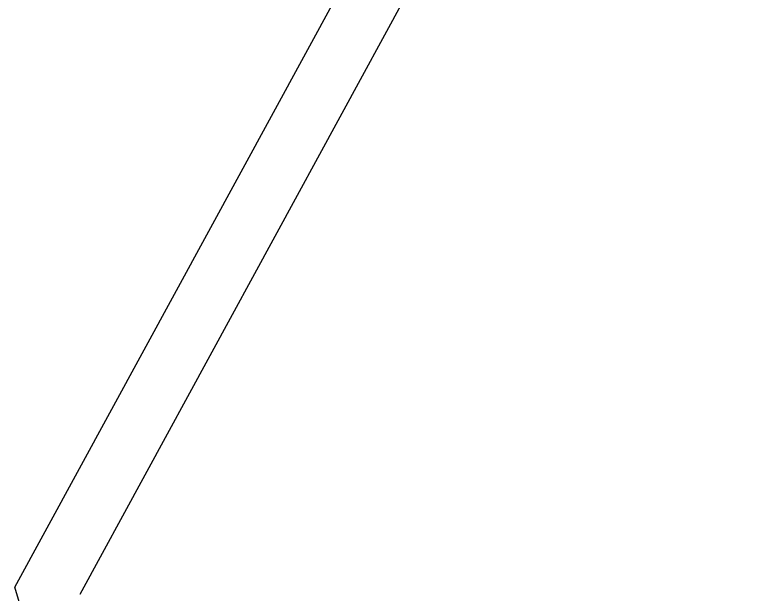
# Model space of a CAD drawing. Header units: millimetres. Extents: x 62878 to 70819, y -67946 to -61850.
# Drawn here: x 63450.96 to 63458.37, y -64818.94 to -64813.2 of the extents above; entities that cross this region are included whole.
import ezdxf

# ---------------------------------------------------------------- set-up
doc = ezdxf.new("R2010")
doc.units = ezdxf.units.MM
doc.layers.add('DOĞRAMA-yeni', color=40, linetype='Continuous')

# ---------------------------------------------------------------- blocks, each defined once
blk = doc.blocks.new('SPANDREL PAN.92')
at = {"layer": 'DOĞRAMA-yeni', "color": 122, "lineweight": -2}
for p, q in [((36487.40063123814, 28175.15381978327), (36494.15684394346, 28187.57773180326)), ((36488.04646411759, 28175.08551072904), (36494.80267682292, 28187.50942274903)), ((36489.25638565998, 28168.87374046113), (36487.40063123814, 28175.15381978327))]:
    blk.add_line(p, q, dxfattribs=at)

msp = doc.modelspace()

# ---------------------------------------------------------------- block references
at = {"layer": 'DOĞRAMA-yeni', "rotation": 359.9643240394447}
msp.add_blockref('SPANDREL PAN.92', (26946.02755479332, -92971.30519511474), dxfattribs=at)

doc.saveas('drawing.dxf')
